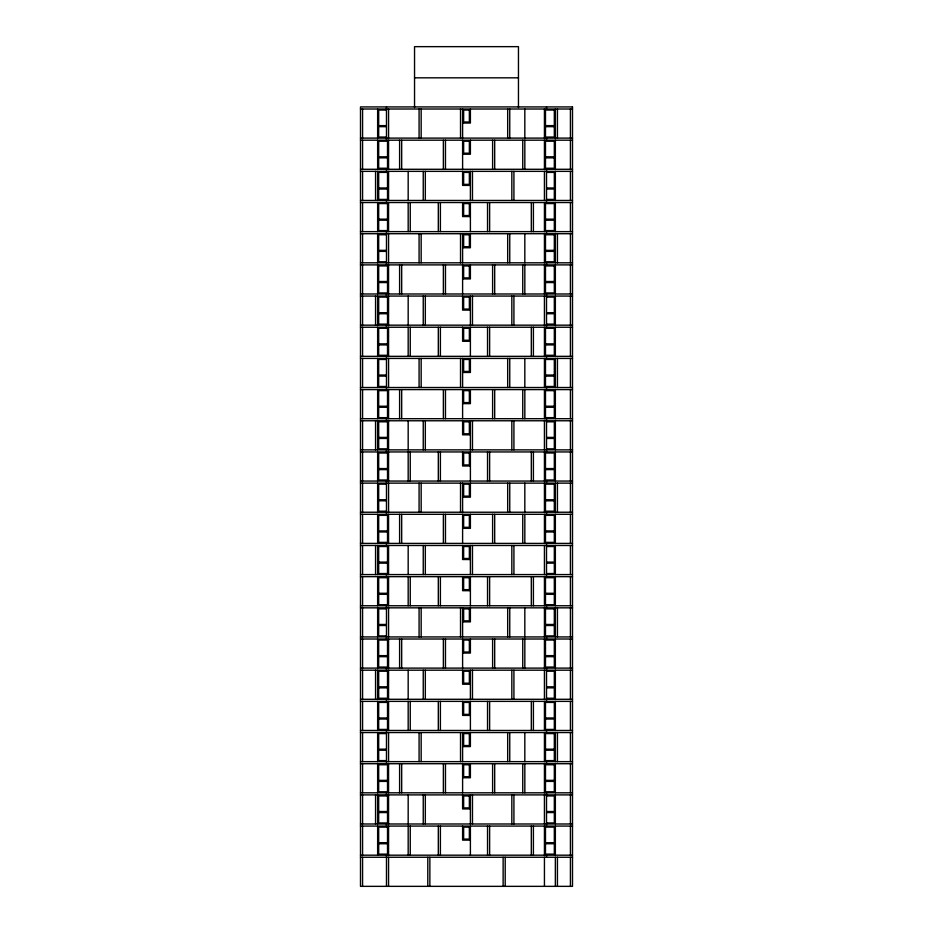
<?xml version="1.0" encoding="UTF-8"?>
<svg xmlns="http://www.w3.org/2000/svg" width="933" height="933" viewBox="0 0 933 933"><rect width="100%" height="100%" fill="white"/><g stroke="black" fill="none" stroke-linecap="round" stroke-linejoin="round"><path stroke-width="1.4" d="M414.544 77.824L518.456 77.824M360.5 109.009L572.5 109.009M386.262 110.047L378.681 110.047L378.681 125.628L386.262 125.628M462.605 123.039L470.395 123.039L470.395 109.009M545.478 125.628L554.319 125.628M386.262 126.666L378.681 126.666L378.681 137.058L386.262 137.058M545.478 126.666L554.319 126.666M360.5 138.107L572.5 138.107M360.5 140.183L572.5 140.183M462.605 154.225L470.395 154.225L470.395 140.183M387.522 156.814L378.681 156.814L378.681 141.221L387.522 141.221L387.522 168.243L378.681 168.243L378.681 157.852L387.522 157.852M545.478 156.814L554.319 156.814M545.478 157.852L554.319 157.852M360.5 169.281L572.5 169.281M360.5 171.357L572.5 171.357M546.738 172.395L554.319 172.395L554.319 187.988L546.738 187.988M470.395 185.399L462.605 185.399L462.605 171.357M378.681 187.988L387.522 187.988M378.681 189.026L387.522 189.026M546.738 189.026L554.319 189.026L554.319 199.417L546.738 199.417M360.5 200.455L572.5 200.455M360.5 202.531L572.5 202.531M470.395 216.573L462.605 216.573L462.605 202.531M378.681 219.162L387.522 219.162M545.478 219.162L554.319 219.162L554.319 203.569L545.478 203.569L545.478 230.591L554.319 230.591L554.319 220.2L545.478 220.2M378.681 220.2L387.522 220.2M360.5 231.629L572.5 231.629M360.5 233.716L572.5 233.716M386.262 234.754L378.681 234.754L378.681 250.336L386.262 250.336M462.605 247.758L470.395 247.758L470.395 233.716M545.478 250.336L554.319 250.336M386.262 251.374L378.681 251.374L378.681 261.776L386.262 261.776M545.478 251.374L554.319 251.374M360.5 262.814L572.5 262.814M360.5 264.89L572.5 264.89M462.605 278.932L470.395 278.932L470.395 264.89M387.522 281.521L378.681 281.521L378.681 265.928L387.522 265.928L387.522 292.95L378.681 292.95L378.681 282.559L387.522 282.559M545.478 281.521L554.319 281.521M545.478 282.559L554.319 282.559M360.5 293.988L572.5 293.988M360.5 296.064L572.5 296.064M546.738 297.102L554.319 297.102L554.319 312.695L546.738 312.695M470.395 310.106L462.605 310.106L462.605 296.064M378.681 312.695L387.522 312.695M378.681 313.733L387.522 313.733M546.738 313.733L554.319 313.733L554.319 324.124L546.738 324.124M360.5 325.162L572.5 325.162M360.5 327.238L572.5 327.238M470.395 341.28L462.605 341.28L462.605 327.238M378.681 343.869L387.522 343.869M545.478 343.869L554.319 343.869L554.319 328.288L545.478 328.288L545.478 355.298L554.319 355.298L554.319 344.907L545.478 344.907M378.681 344.907L387.522 344.907M360.5 356.336L572.5 356.336M360.5 358.424L572.5 358.424M386.262 359.462L378.681 359.462L378.681 375.043L386.262 375.043M462.605 372.465L470.395 372.465L470.395 358.424M545.478 375.043L554.319 375.043M386.262 376.092L378.681 376.092L378.681 386.484L386.262 386.484M545.478 376.092L554.319 376.092M360.5 387.522L572.5 387.522M360.5 389.597L572.5 389.597M462.605 403.639L470.395 403.639L470.395 389.597M387.522 406.228L378.681 406.228L378.681 390.635L387.522 390.635L387.522 417.657L378.681 417.657L378.681 407.266L387.522 407.266M545.478 406.228L554.319 406.228M545.478 407.266L554.319 407.266M360.5 418.695L572.5 418.695M360.5 420.771L572.5 420.771M546.738 421.809L554.319 421.809L554.319 437.402L546.738 437.402M470.395 434.813L462.605 434.813L462.605 420.771M378.681 437.402L387.522 437.402M378.681 438.44L387.522 438.44M546.738 438.44L554.319 438.44L554.319 448.831L546.738 448.831M360.5 449.869L572.5 449.869M360.5 451.945L572.5 451.945M470.395 465.987L462.605 465.987L462.605 451.945M378.681 468.576L387.522 468.576M545.478 468.576L554.319 468.576L554.319 452.995L545.478 452.995L545.478 480.005L554.319 480.005L554.319 469.614L545.478 469.614M378.681 469.614L387.522 469.614M360.5 481.055L572.5 481.055M360.5 483.131L572.5 483.131M386.262 484.169L378.681 484.169L378.681 499.75L386.262 499.75M462.605 497.172L470.395 497.172L470.395 483.131M545.478 499.75L554.319 499.75M386.262 500.799L378.681 500.799L378.681 511.191L386.262 511.191M545.478 500.799L554.319 500.799M360.5 512.229L572.5 512.229M360.5 514.305L572.5 514.305M462.605 528.346L470.395 528.346L470.395 514.305M387.522 530.935L378.681 530.935L378.681 515.343L387.522 515.343L387.522 542.365L378.681 542.365L378.681 531.973L387.522 531.973M545.478 530.935L554.319 530.935M545.478 531.973L554.319 531.973M360.5 543.403L572.5 543.403M360.5 545.478L572.5 545.478M546.738 546.516L554.319 546.516L554.319 562.109L546.738 562.109M470.395 559.52L462.605 559.52L462.605 545.478M378.681 562.109L387.522 562.109M378.681 563.147L387.522 563.147M546.738 563.147L554.319 563.147L554.319 573.538L546.738 573.538M360.5 574.576L572.5 574.576M360.5 576.664L572.5 576.664M470.395 590.694L462.605 590.694L462.605 576.664M378.681 593.283L387.522 593.283M545.478 593.283L554.319 593.283L554.319 577.702L545.478 577.702L545.478 604.712L554.319 604.712L554.319 594.321L545.478 594.321M378.681 594.321L387.522 594.321M360.5 605.762L572.5 605.762M360.5 607.838L572.5 607.838M386.262 608.876L378.681 608.876L378.681 624.469L386.262 624.469M462.605 621.879L470.395 621.879L470.395 607.838M545.478 624.469L554.319 624.469M386.262 625.507L378.681 625.507L378.681 635.898L386.262 635.898M545.478 625.507L554.319 625.507M360.5 636.936L572.5 636.936M360.5 639.012L572.5 639.012M462.605 653.053L470.395 653.053L470.395 639.012M387.522 655.642L378.681 655.642L378.681 640.05L387.522 640.05L387.522 667.072L378.681 667.072L378.681 656.68L387.522 656.68M545.478 655.642L554.319 655.642M545.478 656.68L554.319 656.68M360.5 668.11L572.5 668.11M360.5 670.186L572.5 670.186M546.738 671.224L554.319 671.224L554.319 686.816L546.738 686.816M470.395 684.227L462.605 684.227L462.605 670.186M378.681 686.816L387.522 686.816M378.681 687.854L387.522 687.854M546.738 687.854L554.319 687.854L554.319 698.246L546.738 698.246M360.5 699.284L572.5 699.284M360.5 701.371L572.5 701.371M470.395 715.413L462.605 715.413L462.605 701.371M378.681 717.99L387.522 717.99M545.478 717.99L554.319 717.99L554.319 702.409L545.478 702.409L545.478 729.431L554.319 729.431L554.319 719.028L545.478 719.028M378.681 719.028L387.522 719.028M360.5 730.469L572.5 730.469M360.5 732.545L572.5 732.545M386.262 733.583L378.681 733.583L378.681 749.176L386.262 749.176M462.605 746.587L470.395 746.587L470.395 732.545M545.478 749.176L554.319 749.176M386.262 750.214L378.681 750.214L378.681 760.605L386.262 760.605M545.478 750.214L554.319 750.214M360.5 761.643L572.5 761.643M360.5 763.719L572.5 763.719M462.605 777.76L470.395 777.76L470.395 763.719M387.522 780.35L378.681 780.35L378.681 764.757L387.522 764.757L387.522 791.779L378.681 791.779L378.681 781.388L387.522 781.388M545.478 780.35L554.319 780.35M545.478 781.388L554.319 781.388M360.5 792.817L572.5 792.817M360.5 794.893L572.5 794.893M546.738 795.942L554.319 795.942L554.319 811.523L546.738 811.523M470.395 808.934L462.605 808.934L462.605 794.893M378.681 811.523L387.522 811.523M378.681 812.561L387.522 812.561M546.738 812.561L554.319 812.561L554.319 822.953L546.738 822.953M360.5 823.991L572.5 823.991M360.5 826.078L572.5 826.078M470.395 840.12L462.605 840.12L462.605 826.078M378.681 842.697L387.522 842.697M545.478 842.697L554.319 842.697L554.319 827.116L545.478 827.116L545.478 854.138L554.319 854.138L554.319 843.747L545.478 843.747M378.681 843.747L387.522 843.747M360.5 855.176L572.5 855.176M360.5 857.252L572.5 857.252M570.425 109.009L570.425 138.107M570.425 140.183L570.425 169.281M570.425 171.357L570.425 200.455M570.425 202.531L570.425 231.629M570.425 233.716L570.425 262.814M570.425 264.89L570.425 293.988M570.425 296.064L570.425 325.162M570.425 327.238L570.425 356.336M570.425 358.424L570.425 387.522M570.425 389.597L570.425 418.695M570.425 420.771L570.425 449.869M570.425 451.945L570.425 481.055M570.425 483.131L570.425 512.229M570.425 514.305L570.425 543.403M570.425 545.478L570.425 574.576M570.425 576.664L570.425 605.762M570.425 607.838L570.425 636.936M570.425 639.012L570.425 668.11M570.425 670.186L570.425 699.284M570.425 701.371L570.425 730.469M570.425 732.545L570.425 761.643M570.425 763.719L570.425 792.817M570.425 794.893L570.425 823.991M570.425 826.078L570.425 855.176M570.425 857.252L570.425 886.35M557.433 109.009L557.433 138.107M557.433 233.716L557.433 262.814M557.433 358.424L557.433 387.522M557.433 483.131L557.433 512.229M557.433 607.838L557.433 636.936M557.433 732.545L557.433 761.643M557.433 857.252L557.433 886.35M555.357 109.009L555.357 138.107M555.357 140.183L555.357 169.281M555.357 171.357L555.357 200.455M555.357 202.531L555.357 231.629M555.357 233.716L555.357 262.814M555.357 264.89L555.357 293.988M555.357 296.064L555.357 325.162M555.357 327.238L555.357 356.336M555.357 358.424L555.357 387.522M555.357 389.597L555.357 418.695M555.357 420.771L555.357 449.869M555.357 451.945L555.357 481.055M555.357 483.131L555.357 512.229M555.357 514.305L555.357 543.403M555.357 545.478L555.357 574.576M555.357 576.664L555.357 605.762M555.357 607.838L555.357 636.936M555.357 639.012L555.357 668.11M555.357 670.186L555.357 699.284M555.357 701.371L555.357 730.469M555.357 732.545L555.357 761.643M555.357 763.719L555.357 792.817M555.357 794.893L555.357 823.991M555.357 826.078L555.357 855.176M555.357 857.252L555.357 886.35M546.516 106.922L546.516 109.009M546.516 138.107L546.516 140.183M546.516 169.281L546.516 202.531M546.516 231.629L546.516 233.716M546.516 262.814L546.516 264.89M546.516 293.988L546.516 327.238M546.516 356.336L546.516 358.424M546.516 387.522L546.516 389.597M546.516 418.695L546.516 451.945M546.516 481.055L546.516 483.131M546.516 512.229L546.516 514.305M546.516 543.403L546.516 576.664M546.516 605.762L546.516 607.838M546.516 636.936L546.516 639.012M546.516 668.11L546.516 701.371M546.516 730.469L546.516 732.545M546.516 761.643L546.516 763.719M546.516 792.817L546.516 826.078M546.516 855.176L546.516 857.252M544.44 109.009L544.44 138.107M544.44 140.183L544.44 169.281M544.44 171.357L544.44 200.455M544.44 202.531L544.44 231.629M544.44 233.716L544.44 262.814M544.44 264.89L544.44 293.988M544.44 296.064L544.44 325.162M544.44 327.238L544.44 356.336M544.44 358.424L544.44 387.522M544.44 389.597L544.44 418.695M544.44 420.771L544.44 449.869M544.44 451.945L544.44 481.055M544.44 483.131L544.44 512.229M544.44 514.305L544.44 543.403M544.44 545.478L544.44 574.576M544.44 576.664L544.44 605.762M544.44 607.838L544.44 636.936M544.44 639.012L544.44 668.11M544.44 670.186L544.44 699.284M544.44 701.371L544.44 730.469M544.44 732.545L544.44 761.643M544.44 763.719L544.44 792.817M544.44 794.893L544.44 823.991M544.44 826.078L544.44 855.176M544.44 857.252L544.44 886.35M533.396 202.531L533.396 231.629M533.396 327.238L533.396 356.336M533.396 451.945L533.396 481.055M533.396 576.664L533.396 605.762M533.396 701.371L533.396 730.469M533.396 826.078L533.396 855.176M531.32 202.531L531.32 231.629M531.32 327.238L531.32 356.336M531.32 451.945L531.32 481.055M531.32 576.664L531.32 605.762M531.32 701.371L531.32 730.469M531.32 826.078L531.32 855.176M524.824 109.009L524.824 138.107M524.824 140.183L524.824 169.281M524.824 233.716L524.824 262.814M524.824 264.89L524.824 293.988M524.824 358.424L524.824 387.522M524.824 389.597L524.824 418.695M524.824 483.131L524.824 512.229M524.824 514.305L524.824 543.403M524.824 607.838L524.824 636.936M524.824 639.012L524.824 668.11M524.824 732.545L524.824 761.643M524.824 763.719L524.824 792.817M522.748 140.183L522.748 169.281M522.748 264.89L522.748 293.988M522.748 389.597L522.748 418.695M522.748 514.305L522.748 543.403M522.748 639.012L522.748 668.11M522.748 763.719L522.748 792.817M518.456 107.587L518.456 46.65L414.544 46.65L414.544 107.587M513.92 171.357L513.92 200.455M513.92 296.064L513.92 325.162M513.92 420.771L513.92 449.869M513.92 545.478L513.92 574.576M513.92 670.186L513.92 699.284M513.92 794.893L513.92 823.991M511.832 171.357L511.832 200.455M511.832 296.064L511.832 325.162M511.832 420.771L511.832 449.869M511.832 545.478L511.832 574.576M511.832 670.186L511.832 699.284M511.832 794.893L511.832 823.991M509.756 109.009L509.756 138.107M509.756 233.716L509.756 262.814M509.756 358.424L509.756 387.522M509.756 483.131L509.756 512.229M509.756 607.838L509.756 636.936M509.756 732.545L509.756 761.643M507.68 109.009L507.68 138.107M507.68 233.716L507.68 262.814M507.68 358.424L507.68 387.522M507.68 483.131L507.68 512.229M507.68 607.838L507.68 636.936M507.68 732.545L507.68 761.643M505.208 857.252L505.208 886.35M503.132 857.252L503.132 886.35M494.688 140.183L494.688 169.281M494.688 264.89L494.688 293.988M494.688 389.597L494.688 418.695M494.688 514.305L494.688 543.403M494.688 639.012L494.688 668.11M494.688 763.719L494.688 792.817M492.612 140.183L492.612 169.281M492.612 264.89L492.612 293.988M492.612 389.597L492.612 418.695M492.612 514.305L492.612 543.403M492.612 639.012L492.612 668.11M492.612 763.719L492.612 792.817M489.627 202.531L489.627 231.629M489.627 327.238L489.627 356.336M489.627 451.945L489.627 481.055M489.627 576.664L489.627 605.762M489.627 701.371L489.627 730.469M489.627 826.078L489.627 855.176M487.539 202.531L487.539 231.629M487.539 327.238L487.539 356.336M487.539 451.945L487.539 481.055M487.539 576.664L487.539 605.762M487.539 701.371L487.539 730.469M487.539 826.078L487.539 855.176M472.471 171.357L472.471 200.455M472.471 296.064L472.471 325.162M472.471 420.771L472.471 449.869M472.471 545.478L472.471 574.576M472.471 670.186L472.471 699.284M472.471 794.893L472.471 823.991M470.395 171.357L470.395 200.455M470.395 202.531L470.395 231.629M470.395 296.064L470.395 325.162M470.395 327.238L470.395 356.336M470.395 420.771L470.395 449.869M470.395 451.945L470.395 481.055M470.395 545.478L470.395 574.576M470.395 576.664L470.395 605.762M470.395 670.186L470.395 699.284M470.395 701.371L470.395 730.469M470.395 794.893L470.395 823.991M470.395 826.078L470.395 855.176M462.605 109.009L462.605 138.107M462.605 140.183L462.605 169.281M462.605 233.716L462.605 262.814M462.605 264.89L462.605 293.988M462.605 358.424L462.605 387.522M462.605 389.597L462.605 418.695M462.605 483.131L462.605 512.229M462.605 514.305L462.605 543.403M462.605 607.838L462.605 636.936M462.605 639.012L462.605 668.11M462.605 732.545L462.605 761.643M462.605 763.719L462.605 792.817M460.529 109.009L460.529 138.107M460.529 233.716L460.529 262.814M460.529 358.424L460.529 387.522M460.529 483.131L460.529 512.229M460.529 607.838L460.529 636.936M460.529 732.545L460.529 761.643M445.461 140.183L445.461 169.281M445.461 264.89L445.461 293.988M445.461 389.597L445.461 418.695M445.461 514.305L445.461 543.403M445.461 639.012L445.461 668.11M445.461 763.719L445.461 792.817M443.373 140.183L443.373 169.281M443.373 264.89L443.373 293.988M443.373 389.597L443.373 418.695M443.373 514.305L443.373 543.403M443.373 639.012L443.373 668.11M443.373 763.719L443.373 792.817M440.388 202.531L440.388 231.629M440.388 327.238L440.388 356.336M440.388 451.945L440.388 481.055M440.388 576.664L440.388 605.762M440.388 701.371L440.388 730.469M440.388 826.078L440.388 855.176M438.312 202.531L438.312 231.629M438.312 327.238L438.312 356.336M438.312 451.945L438.312 481.055M438.312 576.664L438.312 605.762M438.312 701.371L438.312 730.469M438.312 826.078L438.312 855.176M429.868 857.252L429.868 886.35M427.792 857.252L427.792 886.35M425.32 171.357L425.32 200.455M425.32 296.064L425.32 325.162M425.32 420.771L425.32 449.869M425.32 545.478L425.32 574.576M425.32 670.186L425.32 699.284M425.32 794.893L425.32 823.991M423.244 171.357L423.244 200.455M423.244 296.064L423.244 325.162M423.244 420.771L423.244 449.869M423.244 545.478L423.244 574.576M423.244 670.186L423.244 699.284M423.244 794.893L423.244 823.991M421.168 109.009L421.168 138.107M421.168 233.716L421.168 262.814M421.168 358.424L421.168 387.522M421.168 483.131L421.168 512.229M421.168 607.838L421.168 636.936M421.168 732.545L421.168 761.643M419.08 109.009L419.08 138.107M419.08 233.716L419.08 262.814M419.08 358.424L419.08 387.522M419.08 483.131L419.08 512.229M419.08 607.838L419.08 636.936M419.08 732.545L419.08 761.643M410.252 202.531L410.252 231.629M410.252 327.238L410.252 356.336M410.252 451.945L410.252 481.055M410.252 576.664L410.252 605.762M410.252 701.371L410.252 730.469M410.252 826.078L410.252 855.176M408.176 171.357L408.176 200.455M408.176 202.531L408.176 231.629M408.176 296.064L408.176 325.162M408.176 327.238L408.176 356.336M408.176 420.771L408.176 449.869M408.176 451.945L408.176 481.055M408.176 545.478L408.176 574.576M408.176 576.664L408.176 605.762M408.176 670.186L408.176 699.284M408.176 701.371L408.176 730.469M408.176 794.893L408.176 823.991M408.176 826.078L408.176 855.176M401.68 140.183L401.68 169.281M401.68 264.89L401.68 293.988M401.68 389.597L401.68 418.695M401.68 514.305L401.68 543.403M401.68 639.012L401.68 668.11M401.68 763.719L401.68 792.817M399.604 140.183L399.604 169.281M399.604 264.89L399.604 293.988M399.604 389.597L399.604 418.695M399.604 514.305L399.604 543.403M399.604 639.012L399.604 668.11M399.604 763.719L399.604 792.817M388.56 109.009L388.56 138.107M388.56 140.183L388.56 169.281M388.56 171.357L388.56 200.455M388.56 202.531L388.56 231.629M388.56 233.716L388.56 262.814M388.56 264.89L388.56 293.988M388.56 296.064L388.56 325.162M388.56 327.238L388.56 356.336M388.56 358.424L388.56 387.522M388.56 389.597L388.56 418.695M388.56 420.771L388.56 449.869M388.56 451.945L388.56 481.055M388.56 483.131L388.56 512.229M388.56 514.305L388.56 543.403M388.56 545.478L388.56 574.576M388.56 576.664L388.56 605.762M388.56 607.838L388.56 636.936M388.56 639.012L388.56 668.11M388.56 670.186L388.56 699.284M388.56 701.371L388.56 730.469M388.56 732.545L388.56 761.643M388.56 763.719L388.56 792.817M388.56 794.893L388.56 823.991M388.56 826.078L388.56 855.176M388.56 857.252L388.56 886.35M386.484 106.922L386.484 140.183M386.484 169.281L386.484 171.357M386.484 200.455L386.484 202.531M386.484 231.629L386.484 264.89M386.484 293.988L386.484 296.064M386.484 325.162L386.484 327.238M386.484 356.336L386.484 389.597M386.484 418.695L386.484 420.771M386.484 449.869L386.484 451.945M386.484 481.055L386.484 514.305M386.484 543.403L386.484 545.478M386.484 574.576L386.484 576.664M386.484 605.762L386.484 639.012M386.484 668.11L386.484 670.186M386.484 699.284L386.484 701.371M386.484 730.469L386.484 763.719M386.484 792.817L386.484 794.893M386.484 823.991L386.484 826.078M386.484 855.176L386.484 886.35M377.643 109.009L377.643 138.107M377.643 140.183L377.643 169.281M377.643 171.357L377.643 200.455M377.643 202.531L377.643 231.629M377.643 233.716L377.643 262.814M377.643 264.89L377.643 293.988M377.643 296.064L377.643 325.162M377.643 327.238L377.643 356.336M377.643 358.424L377.643 387.522M377.643 389.597L377.643 418.695M377.643 420.771L377.643 449.869M377.643 451.945L377.643 481.055M377.643 483.131L377.643 512.229M377.643 514.305L377.643 543.403M377.643 545.478L377.643 574.576M377.643 576.664L377.643 605.762M377.643 607.838L377.643 636.936M377.643 639.012L377.643 668.11M377.643 670.186L377.643 699.284M377.643 701.371L377.643 730.469M377.643 732.545L377.643 761.643M377.643 763.719L377.643 792.817M377.643 794.893L377.643 823.991M377.643 826.078L377.643 855.176M375.567 171.357L375.567 200.455M375.567 296.064L375.567 325.162M375.567 420.771L375.567 449.869M375.567 545.478L375.567 574.576M375.567 670.186L375.567 699.284M375.567 794.893L375.567 823.991M362.575 109.009L362.575 138.107M362.575 140.183L362.575 169.281M362.575 171.357L362.575 200.455M362.575 202.531L362.575 231.629M362.575 233.716L362.575 262.814M362.575 264.89L362.575 293.988M362.575 296.064L362.575 325.162M362.575 327.238L362.575 356.336M362.575 358.424L362.575 387.522M362.575 389.597L362.575 418.695M362.575 420.771L362.575 449.869M362.575 451.945L362.575 481.055M362.575 483.131L362.575 512.229M362.575 514.305L362.575 543.403M362.575 545.478L362.575 574.576M362.575 576.664L362.575 605.762M362.575 607.838L362.575 636.936M362.575 639.012L362.575 668.11M362.575 670.186L362.575 699.284M362.575 701.371L362.575 730.469M362.575 732.545L362.575 761.643M362.575 763.719L362.575 792.817M362.575 794.893L362.575 823.991M362.575 826.078L362.575 855.176M362.575 857.252L362.575 886.35M572.5 106.922L360.5 106.922L360.5 886.35L572.5 886.35L572.5 106.922M469.357 110.047L463.643 110.047L463.643 122.001L469.357 122.001L469.357 110.047M554.319 110.047L545.478 110.047L545.478 137.058L554.319 137.058L554.319 110.047M469.357 141.221L463.643 141.221L463.643 153.187L469.357 153.187L469.357 141.221M554.319 141.221L545.478 141.221L545.478 168.243L554.319 168.243L554.319 141.221M387.522 172.395L378.681 172.395L378.681 199.417L387.522 199.417L387.522 172.395M469.357 172.395L463.643 172.395L463.643 184.361L469.357 184.361L469.357 172.395M387.522 203.569L378.681 203.569L378.681 230.591L387.522 230.591L387.522 203.569M469.357 203.569L463.643 203.569L463.643 215.535L469.357 215.535L469.357 203.569M469.357 234.754L463.643 234.754L463.643 246.709L469.357 246.709L469.357 234.754M554.319 234.754L545.478 234.754L545.478 261.776L554.319 261.776L554.319 234.754M469.357 265.928L463.643 265.928L463.643 277.894L469.357 277.894L469.357 265.928M554.319 265.928L545.478 265.928L545.478 292.95L554.319 292.95L554.319 265.928M387.522 297.102L378.681 297.102L378.681 324.124L387.522 324.124L387.522 297.102M469.357 297.102L463.643 297.102L463.643 309.068L469.357 309.068L469.357 297.102M387.522 328.288L378.681 328.288L378.681 355.298L387.522 355.298L387.522 328.288M469.357 328.288L463.643 328.288L463.643 340.242L469.357 340.242L469.357 328.288M469.357 359.462L463.643 359.462L463.643 371.427L469.357 371.427L469.357 359.462M554.319 359.462L545.478 359.462L545.478 386.484L554.319 386.484L554.319 359.462M469.357 390.635L463.643 390.635L463.643 402.601L469.357 402.601L469.357 390.635M554.319 390.635L545.478 390.635L545.478 417.657L554.319 417.657L554.319 390.635M387.522 421.809L378.681 421.809L378.681 448.831L387.522 448.831L387.522 421.809M469.357 421.809L463.643 421.809L463.643 433.775L469.357 433.775L469.357 421.809M387.522 452.995L378.681 452.995L378.681 480.005L387.522 480.005L387.522 452.995M469.357 452.995L463.643 452.995L463.643 464.949L469.357 464.949L469.357 452.995M469.357 484.169L463.643 484.169L463.643 496.134L469.357 496.134L469.357 484.169M554.319 484.169L545.478 484.169L545.478 511.191L554.319 511.191L554.319 484.169M469.357 515.343L463.643 515.343L463.643 527.308L469.357 527.308L469.357 515.343M554.319 515.343L545.478 515.343L545.478 542.365L554.319 542.365L554.319 515.343M387.522 546.516L378.681 546.516L378.681 573.538L387.522 573.538L387.522 546.516M469.357 546.516L463.643 546.516L463.643 558.482L469.357 558.482L469.357 546.516M387.522 577.702L378.681 577.702L378.681 604.712L387.522 604.712L387.522 577.702M469.357 577.702L463.643 577.702L463.643 589.656L469.357 589.656L469.357 577.702M469.357 608.876L463.643 608.876L463.643 620.842L469.357 620.842L469.357 608.876M554.319 608.876L545.478 608.876L545.478 635.898L554.319 635.898L554.319 608.876M469.357 640.05L463.643 640.05L463.643 652.015L469.357 652.015L469.357 640.05M554.319 640.05L545.478 640.05L545.478 667.072L554.319 667.072L554.319 640.05M387.522 671.224L378.681 671.224L378.681 698.246L387.522 698.246L387.522 671.224M469.357 671.224L463.643 671.224L463.643 683.189L469.357 683.189L469.357 671.224M387.522 702.409L378.681 702.409L378.681 729.431L387.522 729.431L387.522 702.409M469.357 702.409L463.643 702.409L463.643 714.363L469.357 714.363L469.357 702.409M469.357 733.583L463.643 733.583L463.643 745.549L469.357 745.549L469.357 733.583M554.319 733.583L545.478 733.583L545.478 760.605L554.319 760.605L554.319 733.583M469.357 764.757L463.643 764.757L463.643 776.722L469.357 776.722L469.357 764.757M554.319 764.757L545.478 764.757L545.478 791.779L554.319 791.779L554.319 764.757M387.522 795.942L378.681 795.942L378.681 822.953L387.522 822.953L387.522 795.942M469.357 795.942L463.643 795.942L463.643 807.896L469.357 807.896L469.357 795.942M387.522 827.116L378.681 827.116L378.681 854.138L387.522 854.138L387.522 827.116M469.357 827.116L463.643 827.116L463.643 839.082L469.357 839.082L469.357 827.116"/></g></svg>
